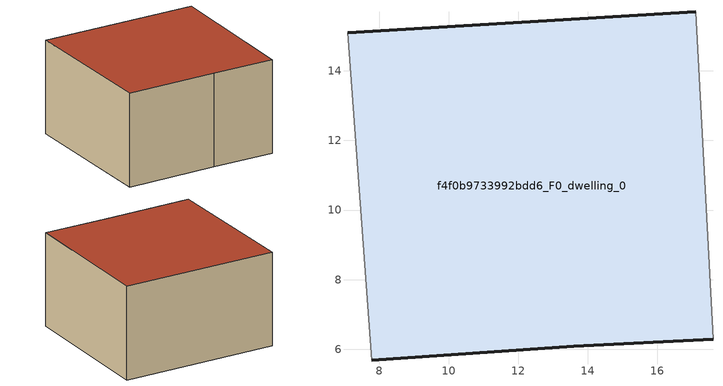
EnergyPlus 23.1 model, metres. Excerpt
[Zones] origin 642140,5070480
f4f0b9733992bdd6_F0_dwelling_0
 floor ground (EU_floor_Construction): 17.1,15.69 17.6,6.29 13.6,6.09 7.79,5.69 7.09,15.09 z0
 wall outside (EU_wall_Construction): 7.79,5.69 13.6,6.09 17.6,6.29 / 17.1,15.69 7.09,15.09 z0:6
 wall adiabatic (EU_wall_Construction): 17.6,6.29 17.1,15.69 / 7.09,15.09 7.79,5.69 z0:6
 roof outside (EU_roof_Construction): 17.6,6.29 17.1,15.69 7.09,15.09 7.79,5.69 13.6,6.09 z6
[Building]
EU S2 Campaign: North Axis=0; Terrain=City; Solar Distribution=FullExterior
[Site:Location]
Lyon-Bron: Latitude=45.75; Longitude=5; Time Zone=1; Elevation=198
[SizingPeriod:WeatherFileDays]
AnnualSizingPeriod: Begin Month=1; Begin Day of Month=1; End Month=12; End Day of Month=31; Day of Week for Start Day=Monday; Use Weather File Daylight Saving Period=No; Use Weather File Rain and Snow Indicators=No
[MATERIAL]
EU_InternalMass_Material: Roughness=MediumRough; Thickness=0.1; Conductivity=1; Density=1800; Specific Heat=900; Thermal Absorptance=0.9; Solar Absorptance=0.7; Visible Absorptance=0.7
[MATERIAL:NOMASS] Roughness=MediumRough; Thermal Absorptance=0.9; Solar Absorptance=0.7; Visible Absorptance=0.7
Name | Thermal Resistance
EU_wall_NoMass | 0.503714
EU_roof_NoMass | 0.959371
EU_floor_NoMass | 0.347222
[CONSTRUCTION]
EU_wall_Construction: EU_wall_NoMass
EU_roof_Construction: EU_roof_NoMass
EU_floor_Construction: EU_floor_NoMass
EU_InternalMass_Construction: EU_InternalMass_Material
[ZONE]
f4f0b9733992bdd6_F0_dwelling_0: Type=1; Multiplier=1; Ceiling Height=autocalculate; Volume=560.004; Floor Area=autocalculate; Part of Total Floor Area=Yes
[INTERNALMASS]
f4f0b9733992bdd6_F0_dwelling_0_EU_InternalMass: Construction=EU_InternalMass_Construction; Zone or ZoneList=f4f0b9733992bdd6_F0_dwelling_0; Surface Area=93.3338
[OTHEREQUIPMENT]
EU_Step8_InternalGain_f4f0b9733992bdd6_F0_dwelling_0_f000: Fuel Type=Electricity; Zone or ZoneList or Space or SpaceList=f4f0b9733992bdd6_F0_dwelling_0; Schedule=EU_Step8_GainSchedule_f4f0b9733992bdd6_F0_dwelling_0_f000; Design Level Calculation Method=Watts/Area; Power per Zone Floor Area=1; Fraction Latent=0; Fraction Radiant=0; Fraction Lost=0; Carbon Dioxide Generation Rate=0; EndUse Subcategory=EU_Step8_InternalGains
[ZONEVENTILATION:DESIGNFLOWRATE]
EU_ConstantAir_f4f0b9733992bdd6_F0_dwelling_0: Zone or ZoneList or Space or SpaceList=f4f0b9733992bdd6_F0_dwelling_0; Schedule=EU_AlwaysOn; Design Flow Rate Calculation Method=AirChanges/Hour; Air Changes per Hour=0.64; Ventilation Type=Natural; Fan Pressure Rise=0; Fan Total Efficiency=1; Constant Term Coefficient=1; Temperature Term Coefficient=0; Velocity Term Coefficient=0; Velocity Squared Term Coefficient=0; Minimum Indoor Temperature=-100; Maximum Indoor Temperature=100; Delta Temperature=-100; Minimum Outdoor Temperature=-100; Maximum Outdoor Temperature=100; Maximum Wind Speed=40
[HVACTEMPLATE:THERMOSTAT]
EU_HeatOnly_f4f0b9733992bdd6_F0_dwelling_0: Constant Heating Setpoint=20; Constant Cooling Setpoint=50
[HVACTEMPLATE:ZONE:IDEALLOADSAIRSYSTEM]
f4f0b9733992bdd6_F0_dwelling_0: Template Thermostat=EU_HeatOnly_f4f0b9733992bdd6_F0_dwelling_0; System Availability Schedule=EU_AlwaysOn; Maximum Heating Supply Air Temperature=50; Minimum Cooling Supply Air Temperature=13; Maximum Heating Supply Air Humidity Ratio=0.0156; Minimum Cooling Supply Air Humidity Ratio=0.0077; Heating Limit=NoLimit; Cooling Limit=NoLimit; Heating Availability Schedule=EU_AlwaysOn; Cooling Availability Schedule=EU_CoolingOff; Dehumidification Control Type=ConstantSensibleHeatRatio; Cooling Sensible Heat Ratio=0.7; Dehumidification Setpoint=60; Humidification Control Type=None; Humidification Setpoint=30; Outdoor Air Method=None; Outdoor Air Flow Rate per Person=0.00944; Outdoor Air Flow Rate per Zone Floor Area=0; Outdoor Air Flow Rate per Zone=0; Demand Controlled Ventilation Type=None; Outdoor Air Economizer Type=NoEconomizer; Heat Recovery Type=None; Sensible Heat Recovery Effectiveness=0.7; Latent Heat Recovery Effectiveness=0.65
[SIZING:ZONE]
f4f0b9733992bdd6_F0_dwelling_0: Zone Cooling Design Supply Air Temperature Input Method=SupplyAirTemperature; Zone Cooling Design Supply Air Temperature=13; Zone Heating Design Supply Air Temperature Input Method=SupplyAirTemperature; Zone Heating Design Supply Air Temperature=50; Zone Cooling Design Supply Air Humidity Ratio=0.008; Zone Heating Design Supply Air Humidity Ratio=0.008; Cooling Design Air Flow Method=DesignDay; Cooling Design Air Flow Rate=0; Cooling Minimum Air Flow per Zone Floor Area=0.000762; Cooling Minimum Air Flow=0; Cooling Minimum Air Flow Fraction=0.2; Heating Design Air Flow Method=DesignDay; Heating Design Air Flow Rate=0; Heating Maximum Air Flow per Zone Floor Area=0.002032; Heating Maximum Air Flow=0.141576; Heating Maximum Air Flow Fraction=0.3; Account for Dedicated Outdoor Air System=No; Dedicated Outdoor Air System Control Strategy=NeutralSupplyAir; Dedicated Outdoor Air Low Setpoint Temperature for Design=autosize; Dedicated Outdoor Air High Setpoint Temperature for Design=autosize; Zone Load Sizing Method=Sensible Load Only No Latent Load; Zone Latent Cooling Design Supply Air Humidity Ratio Input Method=HumidityRatioDifference; Zone Cooling Design Supply Air Humidity Ratio Difference=0.005; Zone Latent Heating Design Supply Air Humidity Ratio Input Method=HumidityRatioDifference; Zone Humidification Design Supply Air Humidity Ratio Difference=0.005
[SCHEDULE:CONSTANT]
Name | Hourly Value
EU_AlwaysOn | 1
EU_CoolingOff | 0
[SCHEDULE:FILE]
EU_Step8_GainSchedule_f4f0b9733992bdd6_F0_dwelling_0_f000: File=../../schedules/f4f0b9733992bdd6/f4f0b9733992bdd6_F0_dwelling_0_f000_gain.csv; Column Number=1; Rows to Skip at Top=0; Number of Hours of Data=8760; Column Separator=Comma; Interpolate to Timestep=No; Minutes per Item=60; Adjust Schedule for Daylight Savings=Yes
